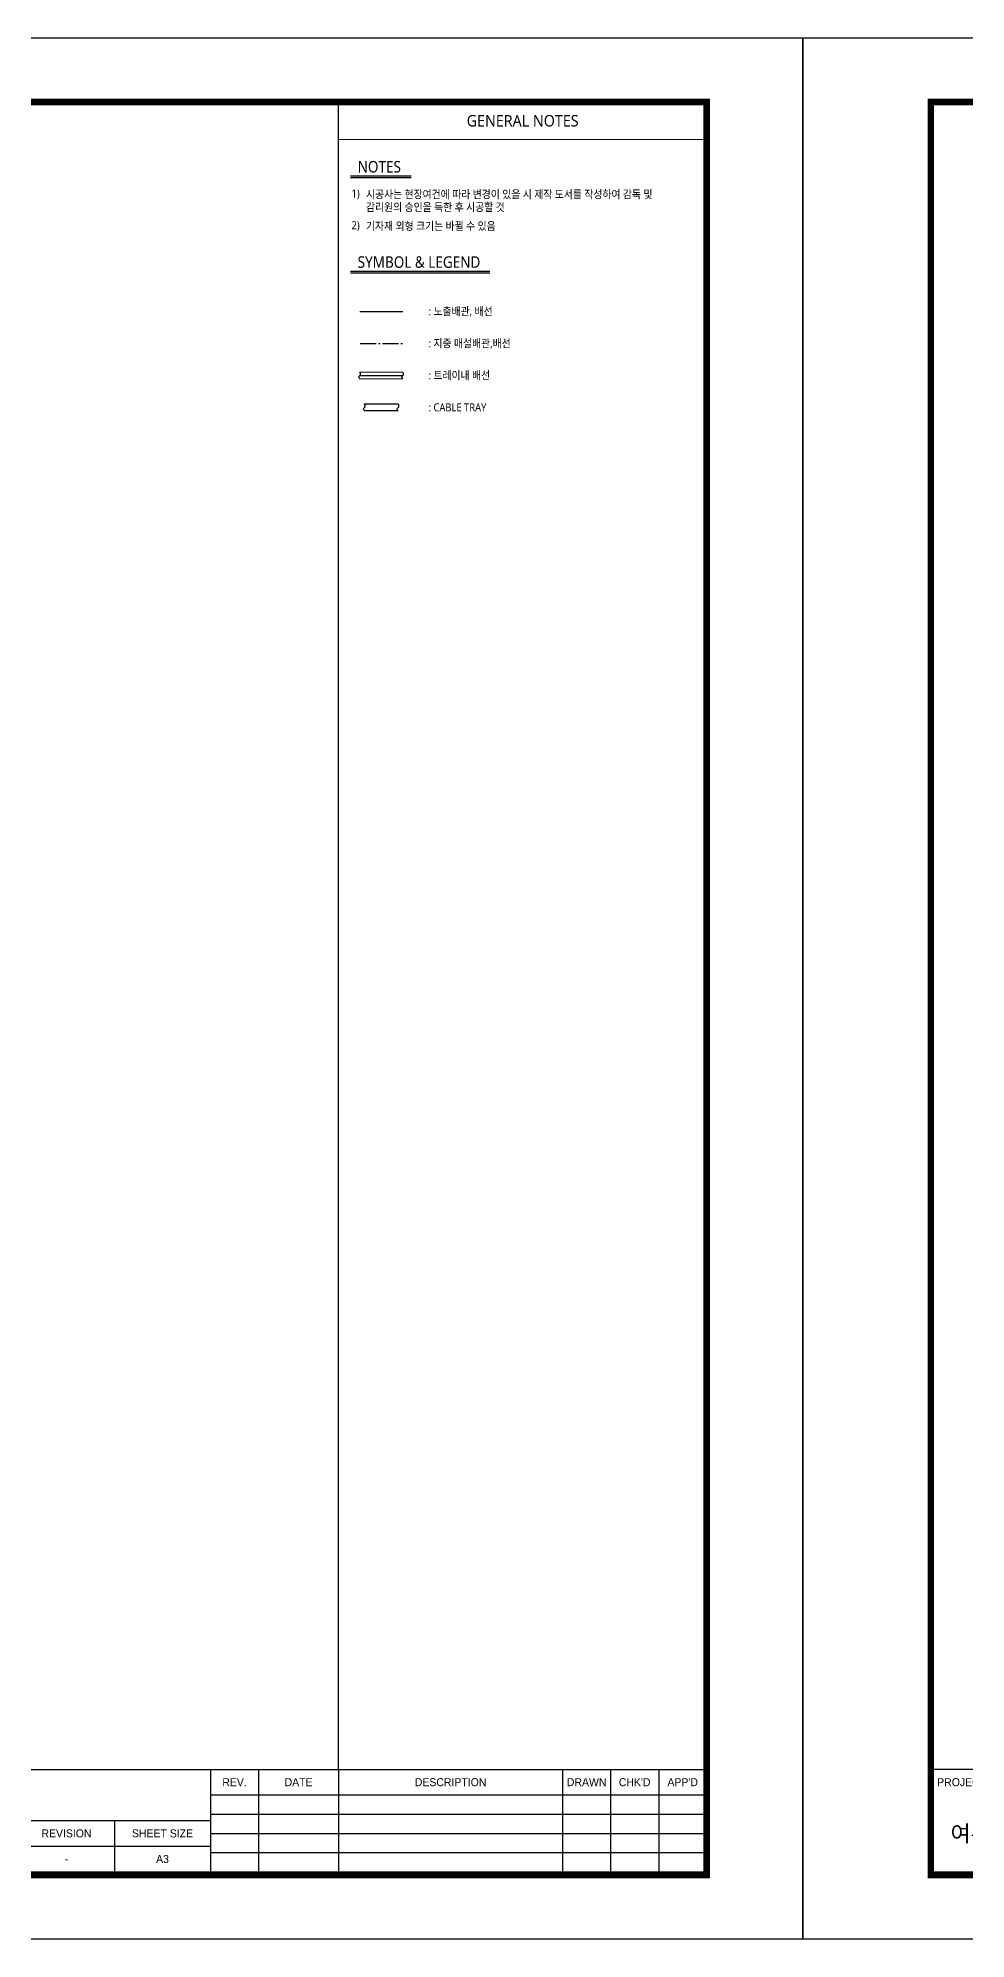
# Model space of a CAD drawing. Header units: millimetres. Extents: x 10297564 to 11610295, y -9287743 to -8409454.
# Drawn here: x 10838487 to 10896464, y -8959388 to -8840588 of the extents above; entities that cross this region are included whole.
import ezdxf
from ezdxf.enums import TextEntityAlignment as Align

# ---------------------------------------------------------------- set-up
doc = ezdxf.new("R2010")
doc.units = ezdxf.units.MM
doc.header["$LTSCALE"] = 100
doc.linetypes.add('CEN3', pattern=[14, 10, -1.5, 1, -1.5])
for name, color, linetype in [('_도곽_마크', 7, 'Continuous'), ('BOX', 7, 'Continuous'), ('BOX_Def', 8, 'Continuous'), ('E-SYM1', 3, 'Continuous'), ('E-TEXT-BOX', 7, 'Continuous'), ('LEGEND', 1, 'Continuous'), ('LVTRAY', 6, 'Continuous'), ('text', 7, 'Continuous')]:
    doc.layers.add(name, color=color, linetype=linetype)
doc.layers.add('DIJ1-TEXT', color=7, linetype='Continuous', lineweight=5)
doc.layers.add('TITLE', color=7, linetype='Continuous', lineweight=0)
doc.styles.add('MG', font='malgun.ttf')
doc.styles.add('RomanS', font='Dotum.ttf')
doc.styles.add('TITLE', font='H2GTRE.TTF')

# ---------------------------------------------------------------- blocks, each defined once
blk = doc.blocks.new('A$C78AD5414')
at = {"layer": '_도곽_마크'}
for p, q in [((656, 53), (811, 53)), ((656, 45), (811, 45)), ((656, 39), (811, 39)), ((656, 33), (811, 33)), ((656, 27), (811, 27))]:
    blk.add_line(p, q, dxfattribs=at)
for points in [[(40, 53), (40, 21)], [(160, 53), (40, 53)], [(536, 53), (656, 53)], [(656, 53), (656, 21)], [(656, 53), (656, 21)], [(671, 53), (671, 21)], [(696, 53), (696, 21)], [(766, 53), (766, 21)], [(781, 53), (781, 21)], [(796, 53), (796, 21)], [(811, 53), (811, 21)], [(536, 37), (656, 37)], [(626, 37), (626, 21)], [(536, 29), (656, 29)], [(40, 21), (811, 21)]]:
    blk.add_lwpolyline(points, dxfattribs=at)
at = {"layer": 'BOX', "const_width": 2}
blk.add_lwpolyline([(40, 20), (40, 574), (811, 574), (811, 20)], close=True, dxfattribs=at)
at = {"layer": 'BOX_Def'}
blk.add_lwpolyline([(0, 0), (841, 0), (841, 594), (0, 594)], close=True, dxfattribs=at)
at = {"style": 'TITLE'}
blk.add_text('여수산단 태양광 설계.감리.인허가용역', height=5, dxfattribs=at).set_placement((100, 33), align=Align.MIDDLE)
at = {"layer": 'DIJ1-TEXT', "style": 'RomanS'}
blk.add_text('PROJECT TITLE :', height=2.5, dxfattribs=at).set_placement((42, 49), align=Align.MIDDLE_LEFT)
for s, p in [('REV.', (663.5, 49)), ('DATE', (683.5, 49)), ('DESCRIPTION', (731, 49)), ('DRAWN', (773.5, 49)), ("CHK'D", (788.5, 49)), ("APP'D", (803.5, 49)), ('REVISION', (611, 33)), ('SHEET SIZE', (641, 33))]:
    blk.add_text(s, height=2.5, dxfattribs=at).set_placement(p, align=Align.MIDDLE)

msp = doc.modelspace()

# ---------------------------------------------------------------- linework, layer by layer
at = {"layer": 'E-SYM1'}
for p, q in [((10858016.2, -8849198.7), (10861796.6, -8849198.7)), ((10858016.2, -8849198.7), (10861796.6, -8849198.7)), ((10861796.6, -8849322.6), (10858016.2, -8849322.6)), ((10858016.2, -8855155.8), (10866706.6, -8855155.8)), ((10858016.2, -8855155.8), (10866706.6, -8855155.8)), ((10858016.2, -8855155.8), (10866706.6, -8855155.8)), ((10858016.2, -8855155.8), (10866706.6, -8855155.8)), ((10866706.6, -8855279.7), (10858016.2, -8855279.7)), ((10866706.6, -8855279.7), (10858016.2, -8855279.7))]:
    msp.add_line(p, q, dxfattribs=at)
at = {"layer": 'E-TEXT-BOX', "linetype": 'ByBlock', "ltscale": 1.8}
msp.add_line((10857264, -8948787.5), (10857264, -8844587.5), dxfattribs=at)
at = {"layer": 'LEGEND', "color": 4, "ltscale": 0.7}
msp.add_line((10858588.1, -8857669.4), (10861269.7, -8857669.4), dxfattribs=at)
at = {"layer": 'LEGEND', "color": 4, "linetype": 'CEN3'}
msp.add_line((10858607.2, -8859669.4), (10861269.7, -8859669.4), dxfattribs=at)
at = {"layer": 'LEGEND', "color": 4, "ltscale": 0.5}
msp.add_line((10858607.2, -8861669.4), (10861269.7, -8861669.4), dxfattribs=at)
at = {"layer": 'LVTRAY'}
for points in [[(10858590.5, -8861879.7, -0.59631254), (10858585.8, -8861685.4, 0.59631254), (10858581, -8861491, 0.59631254)], [(10861274.4, -8861863.7, -0.59631254), (10861269.7, -8861669.4, 0.59631254), (10861265, -8861475, 0.59631254)], [(10858879.6, -8863863.7, -0.59631254), (10858874.9, -8863669.4, 0.59631254), (10858870.2, -8863475, 0.59631254)], [(10860987.7, -8863863.7, -0.59631254), (10860983, -8863669.4, 0.59631254), (10860978.2, -8863475, 0.59631254)]]:
    msp.add_lwpolyline(points, format="xyb", dxfattribs=at)
for points in [[(10861265, -8861475), (10858581, -8861491)], [(10858590.5, -8861879.7), (10858590.5, -8861879.7), (10861274.6, -8861863.8)], [(10860978.2, -8863475), (10858870.2, -8863475)], [(10858870.2, -8863858.3), (10858870.2, -8863863.8), (10860987.9, -8863863.8)]]:
    msp.add_lwpolyline(points, dxfattribs=at)
at = {"layer": 'TITLE'}
msp.add_line((10857264, -8846929), (10880264, -8846929), dxfattribs=at)

# ---------------------------------------------------------------- block references
at = {"layer": 'TITLE', "color": 4, "xscale": 200, "yscale": 200, "zscale": 200}
for p in [(10718064, -8959387.5), (10886264, -8959387.5)]:
    msp.add_blockref('A$C78AD5414', p, dxfattribs=at)

# ---------------------------------------------------------------- texts
at = {"layer": 'DIJ1-TEXT', "color": 2, "style": 'RomanS'}
msp.add_text('-', height=500, dxfattribs=at).set_placement((10840264, -8954387.5), align=Align.MIDDLE_CENTER)
msp.add_text('A3', height=500, dxfattribs=at).set_placement((10846264, -8954387.5), align=Align.MIDDLE)
at = {"layer": 'text', "style": 'MG', "width": 0.95}
msp.add_text('GENERAL NOTES', height=720, dxfattribs=at).set_placement((10868764, -8845758.3), align=Align.MIDDLE_CENTER)
at = {"layer": 'text', "style": 'MG', "width": 0.9}
for s, height, p in [('NOTES', 720, (10858457.1, -8848992)), ('1)', 500, (10858073.6, -8850555)), ('시공사는 현장여건에 따라 변경이 있을 시 제작 도서를 작성하여 감독 및', 500, (10858977.6, -8850604.4)), ('감리원의 승인을 득한 후 시공할 것', 500, (10858977.6, -8851405.4)), ('2)', 500, (10858073.6, -8852537)), ('기자재 외형 크기는 바뀔 수 있음', 500, (10858977.6, -8852586.4)), ('SYMBOL & LEGEND', 720, (10858457.1, -8854949.1)), ('SYMBOL & LEGEND', 720, (10858457.1, -8854949.1))]:
    msp.add_text(s, height=height, dxfattribs=at).set_placement(p)
for s, p in [(': 노출배관, 배선', (10862882.8, -8857669.4)), (': 지중 매설배관,배선', (10862882.8, -8859669.4)), (': 트레이내 배선', (10862882.8, -8861669.4)), (': CABLE TRAY', (10862882.8, -8863669.4))]:
    msp.add_text(s, height=500, dxfattribs=at).set_placement(p, align=Align.MIDDLE_LEFT)

doc.saveas('drawing.dxf')
